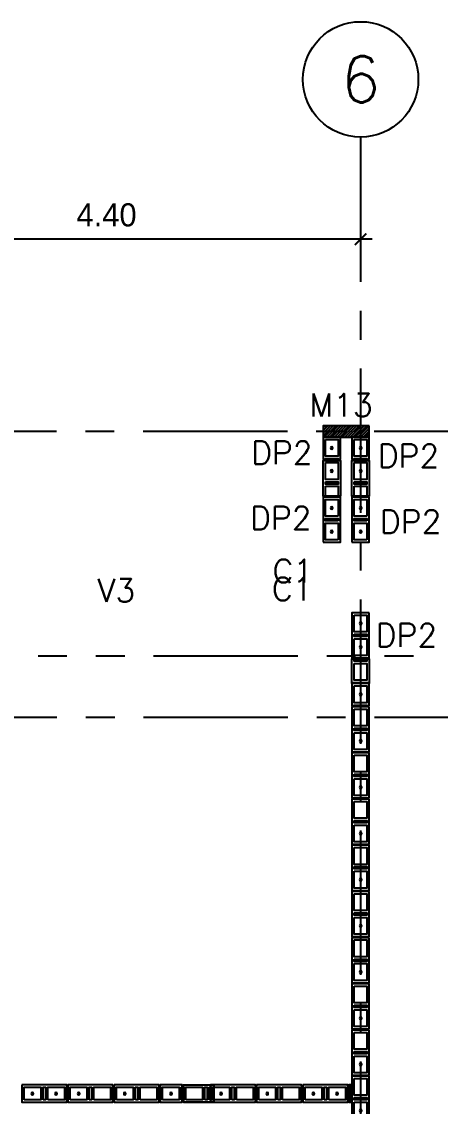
# Model space of a CAD drawing. Header units: metres. Extents: x -32.5 to 8.2, y -20.5 to 12.4.
# Drawn here: x -1.12 to 2.5, y 3 to 12.39 of the extents above; entities that cross this region are included whole.
import ezdxf
from ezdxf.enums import TextEntityAlignment as Align
from ezdxf.xclip import XClip

# ---------------------------------------------------------------- set-up
doc = ezdxf.new("R2010")
doc.units = ezdxf.units.M
doc.header["$XCLIPFRAME"] = 2
doc.linetypes.add('CENTER', pattern=[2, 1.25, -0.25, 0.25, -0.25])
doc.linetypes.add('PHANTOM', pattern=[2.5, 1.25, -0.25, 0.25, -0.25, 0.25, -0.25])
for name, color, linetype in [('BLOCK251', 1, 'Continuous'), ('BLOKS 008', 8, 'Continuous'), ('hatch', 8, 'Continuous'), ('MOCHETAS 004', 4, 'Continuous'), ('S-cotas 001', 1, 'Continuous'), ('S-eje 002', 2, 'Continuous'), ('S-ejes 008', 8, 'CENTER'), ('S-hatch 002', 2, 'Continuous'), ('S-secciones 005', 5, 'Continuous'), ('S-text 003', 3, 'Continuous'), ('S-text 006', 6, 'Continuous'), ('TEX5', 4, 'Continuous')]:
    doc.layers.add(name, color=color, linetype=linetype)
doc.styles.add('ROMANS', font='romans')
doc.styles.add('ROTULOS', font='GOTHIC.TTF')
doc.dimstyles.new('DIM_100_2', dxfattribs={"dimtxt": 0.2, "dimasz": 0.1, "dimexe": 0.1, "dimexo": 0.1, "dimgap": 0.15, "dimtad": 0, "dimzin": 0, "dimdsep": 46, "dimtxsty": 'ROTULOS', "dimblk": 'ARCHTICK', "dimcen": 0.1, "dimdle": 0.1, "dimclrd": 256, "dimclre": 256, "dimclrt": 1, "dimaunit": 1, "dimadec": 3, "dimazin": 0, "dimtfac": 1, "dimtix": 1, "dimtmove": 2, "dimatfit": 0, "dimldrblk": 'FLECHA', "dimfxl": 0.25, "dimtvp": 1, "dimtolj": 1, "dimtzin": 0, "dimlwd": -1, "dimlwe": -1, "dimarcsym": 0})

# ---------------------------------------------------------------- blocks, each defined once
blk = doc.blocks.new('*U33')
for points in [[(-0.075, 0.4), (0.075, 0.4), (0.075, 0.01), (-0.075, 0.01)], [(0.055, 0.38), (-0.055, 0.38), (-0.055, 0.235), (0.055, 0.235)], [(0.055, 0.215), (-0.055, 0.215), (-0.055, 0.195), (0.055, 0.195)], [(0.055, 0.175), (-0.055, 0.175), (-0.055, 0.03), (0.055, 0.03)]]:
    blk.add_lwpolyline(points, close=True)
at = {"color": 251}
blk.add_lwpolyline([(-0.075, 0), (0.075, 0)], dxfattribs=at)
at = {"color": 3}
blk.add_circle((0, 0.1025), 0.00953, dxfattribs=at)
blk = doc.blocks.new('*U34')
for points in [[(-0.075, 0.4), (0.075, 0.4), (0.075, 0.01), (-0.075, 0.01)], [(0.055, 0.38), (-0.055, 0.38), (-0.055, 0.235), (0.055, 0.235)], [(0.055, 0.215), (-0.055, 0.215), (-0.055, 0.195), (0.055, 0.195)], [(0.055, 0.175), (-0.055, 0.175), (-0.055, 0.03), (0.055, 0.03)]]:
    blk.add_lwpolyline(points, close=True)
at = {"color": 251}
blk.add_lwpolyline([(-0.075, 0), (0.075, 0)], dxfattribs=at)
at = {"color": 3}
blk.add_circle((0, 0.1025), 0.00953, dxfattribs=at)
blk = doc.blocks.new('*U35')
for points in [[(-0.075, 0.4), (0.075, 0.4), (0.075, 0.01), (-0.075, 0.01)], [(0.055, 0.38), (-0.055, 0.38), (-0.055, 0.235), (0.055, 0.235)], [(0.055, 0.215), (-0.055, 0.215), (-0.055, 0.195), (0.055, 0.195)], [(0.055, 0.175), (-0.055, 0.175), (-0.055, 0.03), (0.055, 0.03)]]:
    blk.add_lwpolyline(points, close=True)
at = {"color": 251}
blk.add_lwpolyline([(-0.075, 0), (0.075, 0)], dxfattribs=at)
at = {"color": 3}
blk.add_circle((0, 0.1025), 0.00953, dxfattribs=at)
blk = doc.blocks.new('*U36')
for points in [[(-0.075, 0.4), (0.075, 0.4), (0.075, 0.01), (-0.075, 0.01)], [(0.055, 0.38), (-0.055, 0.38), (-0.055, 0.235), (0.055, 0.235)], [(0.055, 0.215), (-0.055, 0.215), (-0.055, 0.195), (0.055, 0.195)], [(0.055, 0.175), (-0.055, 0.175), (-0.055, 0.03), (0.055, 0.03)]]:
    blk.add_lwpolyline(points, close=True)
at = {"color": 251}
blk.add_lwpolyline([(-0.075, 0), (0.075, 0)], dxfattribs=at)
at = {"color": 3}
blk.add_circle((0, 0.1025), 0.00953, dxfattribs=at)
blk = doc.blocks.new('*U37')
for points in [[(-0.075, 0.4), (0.075, 0.4), (0.075, 0.01), (-0.075, 0.01)], [(0.055, 0.38), (-0.055, 0.38), (-0.055, 0.235), (0.055, 0.235)], [(0.055, 0.215), (-0.055, 0.215), (-0.055, 0.195), (0.055, 0.195)], [(0.055, 0.175), (-0.055, 0.175), (-0.055, 0.03), (0.055, 0.03)]]:
    blk.add_lwpolyline(points, close=True)
at = {"color": 251}
blk.add_lwpolyline([(-0.075, 0), (0.075, 0)], dxfattribs=at)
at = {"color": 3}
blk.add_circle((0, 0.1025), 0.00953, dxfattribs=at)
blk = doc.blocks.new('*U38')
for points in [[(-0.075, 0.4), (0.075, 0.4), (0.075, 0.01), (-0.075, 0.01)], [(0.055, 0.38), (-0.055, 0.38), (-0.055, 0.235), (0.055, 0.235)], [(0.055, 0.215), (-0.055, 0.215), (-0.055, 0.195), (0.055, 0.195)], [(0.055, 0.175), (-0.055, 0.175), (-0.055, 0.03), (0.055, 0.03)]]:
    blk.add_lwpolyline(points, close=True)
at = {"color": 251}
blk.add_lwpolyline([(-0.075, 0), (0.075, 0)], dxfattribs=at)
at = {"color": 3}
blk.add_circle((0, 0.1025), 0.00953, dxfattribs=at)
blk = doc.blocks.new('*U39')
for points in [[(-0.075, 0.4), (0.075, 0.4), (0.075, 0.01), (-0.075, 0.01)], [(0.055, 0.38), (-0.055, 0.38), (-0.055, 0.235), (0.055, 0.235)], [(0.055, 0.215), (-0.055, 0.215), (-0.055, 0.195), (0.055, 0.195)], [(0.055, 0.175), (-0.055, 0.175), (-0.055, 0.03), (0.055, 0.03)]]:
    blk.add_lwpolyline(points, close=True)
at = {"color": 251}
blk.add_lwpolyline([(-0.075, 0), (0.075, 0)], dxfattribs=at)
at = {"color": 3}
blk.add_circle((0, 0.1025), 0.00953, dxfattribs=at)
blk = doc.blocks.new('*U40')
for points in [[(-0.075, 0.4), (0.075, 0.4), (0.075, 0.01), (-0.075, 0.01)], [(0.055, 0.38), (-0.055, 0.38), (-0.055, 0.235), (0.055, 0.235)], [(0.055, 0.215), (-0.055, 0.215), (-0.055, 0.195), (0.055, 0.195)], [(0.055, 0.175), (-0.055, 0.175), (-0.055, 0.03), (0.055, 0.03)]]:
    blk.add_lwpolyline(points, close=True)
at = {"color": 251}
blk.add_lwpolyline([(-0.075, 0), (0.075, 0)], dxfattribs=at)
at = {"color": 3}
blk.add_circle((0, 0.1025), 0.00953, dxfattribs=at)
blk = doc.blocks.new('*U41')
for points in [[(-0.075, 0.4), (0.075, 0.4), (0.075, 0.01), (-0.075, 0.01)], [(0.055, 0.38), (-0.055, 0.38), (-0.055, 0.235), (0.055, 0.235)], [(0.055, 0.215), (-0.055, 0.215), (-0.055, 0.195), (0.055, 0.195)], [(0.055, 0.175), (-0.055, 0.175), (-0.055, 0.03), (0.055, 0.03)]]:
    blk.add_lwpolyline(points, close=True)
at = {"color": 251}
blk.add_lwpolyline([(-0.075, 0), (0.075, 0)], dxfattribs=at)
at = {"color": 3}
blk.add_circle((0, 0.1025), 0.00953, dxfattribs=at)
blk = doc.blocks.new('*U42')
for points in [[(-0.075, 0.4), (0.075, 0.4), (0.075, 0.21), (-0.075, 0.21)], [(0.055, 0.38), (-0.055, 0.38), (-0.055, 0.235), (0.055, 0.235)]]:
    blk.add_lwpolyline(points, close=True)
at = {"color": 251}
blk.add_lwpolyline([(-0.075, 0.2), (0.075, 0.2)], dxfattribs=at)
blk.add_lwpolyline([(0.055, 0.21), (0.055, 0.215), (-0.055, 0.215), (-0.055, 0.21)])
at = {"color": 3}
blk.add_circle((0, 0.3075), 0.00953, dxfattribs=at)
blk = doc.blocks.new('*U43')
for points in [[(-0.075, 0.4), (0.075, 0.4), (0.075, 0.01), (-0.075, 0.01)], [(0.055, 0.38), (-0.055, 0.38), (-0.055, 0.235), (0.055, 0.235)], [(0.055, 0.215), (-0.055, 0.215), (-0.055, 0.195), (0.055, 0.195)], [(0.055, 0.175), (-0.055, 0.175), (-0.055, 0.03), (0.055, 0.03)]]:
    blk.add_lwpolyline(points, close=True)
at = {"color": 251}
blk.add_lwpolyline([(-0.075, 0), (0.075, 0)], dxfattribs=at)
at = {"color": 3}
for centre in [(0, 0.3075), (0, 0.1025)]:
    blk.add_circle(centre, 0.00953, dxfattribs=at)
blk = doc.blocks.new('*U19')
for points in [[(-0.075, 0.4), (0.075, 0.4), (0.075, 0.01), (-0.075, 0.01)], [(0.055, 0.38), (-0.055, 0.38), (-0.055, 0.235), (0.055, 0.235)], [(0.055, 0.215), (-0.055, 0.215), (-0.055, 0.195), (0.055, 0.195)], [(0.055, 0.175), (-0.055, 0.175), (-0.055, 0.03), (0.055, 0.03)]]:
    blk.add_lwpolyline(points, close=True)
blk = doc.blocks.new('*U44')
for points in [[(-0.075, 0.4), (0.075, 0.4), (0.075, 0.01), (-0.075, 0.01)], [(0.055, 0.38), (-0.055, 0.38), (-0.055, 0.235), (0.055, 0.235)], [(0.055, 0.215), (-0.055, 0.215), (-0.055, 0.195), (0.055, 0.195)], [(0.055, 0.175), (-0.055, 0.175), (-0.055, 0.03), (0.055, 0.03)]]:
    blk.add_lwpolyline(points, close=True)
at = {"color": 251}
blk.add_lwpolyline([(-0.075, 0), (0.075, 0)], dxfattribs=at)
at = {"color": 3}
for centre in [(0, 0.3075), (0, 0.1025)]:
    blk.add_circle(centre, 0.00953, dxfattribs=at)
blk = doc.blocks.new('*U45')
for points in [[(-0.075, 0.4), (0.075, 0.4), (0.075, 0.21), (-0.075, 0.21)], [(0.055, 0.38), (-0.055, 0.38), (-0.055, 0.235), (0.055, 0.235)]]:
    blk.add_lwpolyline(points, close=True)
at = {"color": 251}
blk.add_lwpolyline([(-0.075, 0.2), (0.075, 0.2)], dxfattribs=at)
blk.add_lwpolyline([(0.055, 0.21), (0.055, 0.215), (-0.055, 0.215), (-0.055, 0.21)])
at = {"color": 3}
blk.add_circle((0, 0.3075), 0.00953, dxfattribs=at)
blk = doc.blocks.new('*U46')
for points in [[(-0.075, 0.4), (0.075, 0.4), (0.075, 0.01), (-0.075, 0.01)], [(0.055, 0.38), (-0.055, 0.38), (-0.055, 0.235), (0.055, 0.235)], [(0.055, 0.215), (-0.055, 0.215), (-0.055, 0.195), (0.055, 0.195)], [(0.055, 0.175), (-0.055, 0.175), (-0.055, 0.03), (0.055, 0.03)]]:
    blk.add_lwpolyline(points, close=True)
at = {"color": 3}
blk.add_circle((0, 0.3075), 0.00953, dxfattribs=at)
blk = doc.blocks.new('*U218')
for points in [[(-0.075, 0.4), (0.075, 0.4), (0.075, 0.01), (-0.075, 0.01)], [(0.055, 0.38), (-0.055, 0.38), (-0.055, 0.235), (0.055, 0.235)], [(0.055, 0.215), (-0.055, 0.215), (-0.055, 0.195), (0.055, 0.195)], [(0.055, 0.175), (-0.055, 0.175), (-0.055, 0.03), (0.055, 0.03)]]:
    blk.add_lwpolyline(points, close=True)
at = {"color": 251}
blk.add_lwpolyline([(-0.075, 0), (0.075, 0)], dxfattribs=at)
at = {"color": 3}
for centre in [(0, 0.3075), (0, 0.1025)]:
    blk.add_circle(centre, 0.00953, dxfattribs=at)
blk = doc.blocks.new('*U219')
for points in [[(-0.075, 0.4), (0.075, 0.4), (0.075, 0.21), (-0.075, 0.21)], [(0.055, 0.38), (-0.055, 0.38), (-0.055, 0.235), (0.055, 0.235)]]:
    blk.add_lwpolyline(points, close=True)
at = {"color": 251}
blk.add_lwpolyline([(-0.075, 0.2), (0.075, 0.2)], dxfattribs=at)
blk.add_lwpolyline([(0.055, 0.21), (0.055, 0.215), (-0.055, 0.215), (-0.055, 0.21)])
at = {"color": 3}
blk.add_circle((0, 0.3075), 0.00953, dxfattribs=at)
blk = doc.blocks.new('*U220')
for points in [[(-0.075, 0.4), (0.075, 0.4), (0.075, 0.01), (-0.075, 0.01)], [(0.055, 0.38), (-0.055, 0.38), (-0.055, 0.235), (0.055, 0.235)], [(0.055, 0.215), (-0.055, 0.215), (-0.055, 0.195), (0.055, 0.195)], [(0.055, 0.175), (-0.055, 0.175), (-0.055, 0.03), (0.055, 0.03)]]:
    blk.add_lwpolyline(points, close=True)
at = {"color": 3}
blk.add_circle((0, 0.3075), 0.00953, dxfattribs=at)
blk = doc.blocks.new('*U292')
for points in [[(-0.075, 0.4), (0.075, 0.4), (0.075, 0.01), (-0.075, 0.01)], [(0.055, 0.38), (-0.055, 0.38), (-0.055, 0.235), (0.055, 0.235)], [(0.055, 0.215), (-0.055, 0.215), (-0.055, 0.195), (0.055, 0.195)], [(0.055, 0.175), (-0.055, 0.175), (-0.055, 0.03), (0.055, 0.03)]]:
    blk.add_lwpolyline(points, close=True)
at = {"color": 251}
blk.add_lwpolyline([(-0.075, 0), (0.075, 0)], dxfattribs=at)
at = {"color": 3}
for centre in [(0, 0.3075), (0, 0.1025)]:
    blk.add_circle(centre, 0.00953, dxfattribs=at)
blk = doc.blocks.new('*U293')
for points in [[(-0.075, 0.4), (0.075, 0.4), (0.075, 0.01), (-0.075, 0.01)], [(0.055, 0.38), (-0.055, 0.38), (-0.055, 0.235), (0.055, 0.235)], [(0.055, 0.215), (-0.055, 0.215), (-0.055, 0.195), (0.055, 0.195)], [(0.055, 0.175), (-0.055, 0.175), (-0.055, 0.03), (0.055, 0.03)]]:
    blk.add_lwpolyline(points, close=True)
at = {"color": 251}
blk.add_lwpolyline([(-0.075, 0), (0.075, 0)], dxfattribs=at)
at = {"color": 3}
blk.add_circle((0, 0.3075), 0.00953, dxfattribs=at)
blk = doc.blocks.new('*U294')
for points in [[(-0.075, 0.4), (0.075, 0.4), (0.075, 0.01), (-0.075, 0.01)], [(0.055, 0.38), (-0.055, 0.38), (-0.055, 0.235), (0.055, 0.235)], [(0.055, 0.215), (-0.055, 0.215), (-0.055, 0.195), (0.055, 0.195)], [(0.055, 0.175), (-0.055, 0.175), (-0.055, 0.03), (0.055, 0.03)]]:
    blk.add_lwpolyline(points, close=True)
at = {"color": 251}
blk.add_lwpolyline([(-0.075, 0), (0.075, 0)], dxfattribs=at)
at = {"color": 3}
blk.add_circle((0, 0.3075), 0.00953, dxfattribs=at)
blk = doc.blocks.new('*U295')
for points in [[(-0.075, 0.4), (0.075, 0.4), (0.075, 0.01), (-0.075, 0.01)], [(0.055, 0.38), (-0.055, 0.38), (-0.055, 0.235), (0.055, 0.235)], [(0.055, 0.215), (-0.055, 0.215), (-0.055, 0.195), (0.055, 0.195)], [(0.055, 0.175), (-0.055, 0.175), (-0.055, 0.03), (0.055, 0.03)]]:
    blk.add_lwpolyline(points, close=True)
blk = doc.blocks.new('*U296')
for points in [[(-0.075, 0.4), (0.075, 0.4), (0.075, 0.01), (-0.075, 0.01)], [(0.055, 0.38), (-0.055, 0.38), (-0.055, 0.235), (0.055, 0.235)], [(0.055, 0.215), (-0.055, 0.215), (-0.055, 0.195), (0.055, 0.195)], [(0.055, 0.175), (-0.055, 0.175), (-0.055, 0.03), (0.055, 0.03)]]:
    blk.add_lwpolyline(points, close=True)
at = {"color": 251}
blk.add_lwpolyline([(-0.075, 0), (0.075, 0)], dxfattribs=at)
at = {"color": 3}
for centre in [(0, 0.3075), (0, 0.1025)]:
    blk.add_circle(centre, 0.00953, dxfattribs=at)
blk = doc.blocks.new('*U252')
for points in [[(-0.075, 0.4), (0.075, 0.4), (0.075, 0.01), (-0.075, 0.01)], [(0.055, 0.38), (-0.055, 0.38), (-0.055, 0.235), (0.055, 0.235)], [(0.055, 0.215), (-0.055, 0.215), (-0.055, 0.195), (0.055, 0.195)], [(0.055, 0.175), (-0.055, 0.175), (-0.055, 0.03), (0.055, 0.03)]]:
    blk.add_lwpolyline(points, close=True)
at = {"color": 251}
blk.add_lwpolyline([(-0.075, 0), (0.075, 0)], dxfattribs=at)
at = {"color": 3}
blk.add_circle((0, 0.3075), 0.00953, dxfattribs=at)
blk = doc.blocks.new('*U297')
for points in [[(-0.075, 0.4), (0.075, 0.4), (0.075, 0.21), (-0.075, 0.21)], [(0.055, 0.38), (-0.055, 0.38), (-0.055, 0.235), (0.055, 0.235)]]:
    blk.add_lwpolyline(points, close=True)
at = {"color": 251}
blk.add_lwpolyline([(-0.075, 0.2), (0.075, 0.2)], dxfattribs=at)
blk.add_lwpolyline([(0.055, 0.21), (0.055, 0.215), (-0.055, 0.215), (-0.055, 0.21)])
at = {"color": 3}
blk.add_circle((0, 0.3075), 0.00953, dxfattribs=at)
blk = doc.blocks.new('_ArchTick')
at = {"color": 0, "linetype": 'ByBlock', "lineweight": -2, "const_width": 0.15}
blk.add_lwpolyline([(-0.5, -0.5), (0.5, 0.5)], dxfattribs=at)
blk = doc.blocks.new('*D482')
at = {"layer": 'Defpoints', "color": 0, "transparency": 16777216}
for p in [(-2.5862, 10.5095), (-2.5862, 10.5095), (1.8138, 10.5095)]:
    blk.add_point(p, dxfattribs=at)
at = {"layer": 'S-cotas 001', "transparency": 16777216}
blk.add_line((1.9138, 10.5095), (-2.6862, 10.5095), dxfattribs=at)
at = {"layer": 'S-cotas 001', "transparency": 16777216, "xscale": 0.1, "yscale": 0.1, "zscale": 0.1, "rotation": 180}
blk.add_blockref('_ArchTick', (-2.5862, 10.5095), dxfattribs=at)
at = {"layer": 'S-cotas 001', "transparency": 16777216, "xscale": 0.1, "yscale": 0.1, "zscale": 0.1}
blk.add_blockref('_ArchTick', (1.8138, 10.5095), dxfattribs=at)
at = {"layer": 'S-cotas 001', "color": 1, "transparency": 16777216, "insert": (-0.3862, 10.7195), "char_height": 0.2, "attachment_point": 5, "style": 'ROTULOS'}
blk.add_mtext('\\A1;4.40', dxfattribs=at)
blk = doc.blocks.new('FLECHA')
h = blk.add_hatch(color=256)
edge = h.paths.add_edge_path()
edge.add_line((-0.76, -0.716), (-0.346, 0))
edge.add_line((-0.346, 0), (-0.76, 0.716))
edge.add_arc((-0.63, 0.791), 0.15, 30, 210, ccw=False)
edge.add_line((-0.5, 0.866), (0, 0))
edge.add_line((0, 0), (-0.5, -0.866))
edge.add_arc((-0.63, -0.791), 0.15, 150, 330, ccw=False)
blk.add_line((-0.346, 0), (-1.83, 0))
blk.add_lwpolyline([(-0.76, -0.716), (-0.346, 0), (-0.76, 0.716, -1), (-0.5, 0.866), (0, 0), (-0.5, -0.866, -1)], format="xyb", close=True)

msp = doc.modelspace()

# ---------------------------------------------------------------- hatches: boundary and pattern name
at = {"layer": 'hatch'}
h = msp.add_hatch(dxfattribs=at)
h.set_pattern_fill('HONEY', color=256, scale=0.0025, angle=193.92111)
h.set_pattern_definition([(193.92111344, (2288.865176, 3984.521032), (-0.009902733568, -0.00953664439), [0.0079375, -0.015875]), (313.92111344, (2288.865176, 3984.521032), (0.013210343092, -0.003807696642), [0.0079375, -0.015875]), (253.92111344, (2288.865176, 3984.521032), (0.003307609524, -0.013344341032), [-0.015875, 0.0079375])])
h.paths.add_polyline_path([(1.739, 3.0363), (1.739, 3.1862), (1.7128, 3.1862), (1.7128, 3.0363)])
at = {"layer": 'S-hatch 002'}
h = msp.add_hatch(dxfattribs=at)
h.set_pattern_fill('ANSI31', color=256, scale=0.005)
h.paths.add_polyline_path([(1.489, 8.8451), (1.489, 8.795), (1.639, 8.795), (1.739, 8.795), (1.814, 8.795), (1.814, 8.8451)])
h.paths.add_polyline_path([(1.814, 8.8451), (1.814, 8.895), (1.489, 8.895), (1.489, 8.8451)])
h.paths.add_polyline_path([(1.889, 8.8451), (1.889, 8.895), (1.814, 8.895), (1.814, 8.8451), (1.889, 8.8451)])
h.paths.add_polyline_path([(1.889, 8.795), (1.889, 8.8451), (1.814, 8.8451), (1.814, 8.795), (1.889, 8.795)])

# ---------------------------------------------------------------- linework, layer by layer
at = {"layer": 'hatch'}
msp.add_lwpolyline([(1.739, 3.0363), (1.739, 3.1862), (1.7128, 3.1862), (1.7128, 3.0363)], close=True, dxfattribs=at)
at = {"layer": 'MOCHETAS 004'}
msp.add_lwpolyline([(1.889, 8.895), (1.489, 8.895), (1.489, 8.795), (1.889, 8.795), (1.889, 8.895)], dxfattribs=at)
at = {"layer": 'S-eje 002'}
msp.add_circle((1.8138, 11.8937), 0.5, dxfattribs=at)
at = {"layer": 'S-ejes 008'}
for p, q in [((1.8138, 11.39), (1.8138, -3.5653)), ((7.1805, 8.8444), (-17.5875, 8.8444)), ((7.1842, 6.3695), (-17.0113, 6.3695))]:
    msp.add_line(p, q, dxfattribs=at)
at = {"layer": 'S-secciones 005', "linetype": 'PHANTOM'}
msp.add_line((-2.4792, 6.9011), (2.5208, 6.9011), dxfattribs=at)

# ---------------------------------------------------------------- block references
at = {"layer": 'BLOCK251', "xscale": -1}
for name, p in [('*U45', (1.814, 8.395)), ('*U43', (1.814, 6.8752)), ('*U42', (1.814, 6.2613)), ('*U41', (1.814, 6.0613)), ('*U40', (1.814, 5.6613)), ('*U39', (1.814, 5.2613)), ('*U38', (1.814, 4.8613)), ('*U37', (1.814, 4.4613)), ('*U36', (1.814, 4.0613)), ('*U35', (1.814, 3.6613)), ('*U34', (1.814, 3.2613)), ('*U33', (1.814, 2.8613))]:
    msp.add_blockref(name, p, dxfattribs=at)
at = {"layer": 'BLOCK251'}
ref = msp.add_blockref('*U46', (1.814, 8.195), dxfattribs=dict(at, xscale=-1))
XClip(ref).set_block_clipping_path([(-0.0749999988, 0.0901657015), (0.0749999999, 0.4)])
at = {"layer": 'BLOCK251', "xscale": -1, "rotation": 180}
msp.add_blockref('*U44', (1.814, 8.2852), dxfattribs=at)
at = {"layer": 'BLOCK251'}
ref = msp.add_blockref('*U19', (1.814, 6.6613), dxfattribs=dict(at, xscale=-1))
XClip(ref).set_block_clipping_path([(-0.0749999198, 0), (0.0749999999, 0.2139036802)])
at = {"layer": 'BLOKS 008', "xscale": -1}
msp.add_blockref('*U219', (1.564, 8.395), dxfattribs=at)
at = {"layer": 'BLOKS 008'}
ref = msp.add_blockref('*U220', (1.564, 8.195), dxfattribs=dict(at, xscale=-1))
XClip(ref).set_block_clipping_path([(-0.0749999988, 0.0901657015), (0.0749999999, 0.4)])
at = {"layer": 'BLOKS 008', "xscale": -1}
for name, p, rotation in [('*U218', (1.564, 8.2852), 180), ('*U292', (-0.721, 3.1113), 89.99999999999972), ('*U293', (-0.321, 3.1113), 89.99999999999972), ('*U294', (0.079, 3.1113), 89.9999999999997), ('*U297', (0.479, 3.1113), 89.99999999999972), ('*U252', (0.9128, 3.1112), 89.99999999999974), ('*U252', (1.3128, 3.1112), 89.99999999999974), ('*U296', (1.7128, 3.1112), 89.99999999999974)]:
    msp.add_blockref(name, p, dxfattribs=dict(at, rotation=rotation))
at = {"layer": 'BLOKS 008'}
ref = msp.add_blockref('*U295', (0.679, 3.1113), dxfattribs=dict(at, xscale=-1, rotation=89.99999999999959))
XClip(ref).set_block_clipping_path([(-0.0749631054, 0.136168765), (0.0750000001, 0.4)])

# ---------------------------------------------------------------- texts
at = {"style": 'ROMANS'}
msp.add_text('V3', height=0.2, dxfattribs=at).set_placement((-0.4641, 7.3683))
msp.add_text('C1', height=0.2, dxfattribs=at).set_placement((1.3972, 7.3799), align=Align.RIGHT)
at = {"layer": 'S-text 003', "style": 'ROMANS'}
for s, p in [('M13', (1.9197, 8.9738)), ('DP2', (1.3982, 8.561)), ('DP2', (2.4955, 8.5337)), ('DP2', (1.3891, 7.9964)), ('DP2', (2.5137, 7.9645)), ('DP2', (2.4773, 6.981))]:
    msp.add_text(s, height=0.2, dxfattribs=at).set_placement(p, align=Align.RIGHT)
at = {"layer": 'S-text 006', "style": 'ROMANS'}
msp.add_text('6', height=0.4, dxfattribs=at).set_placement((1.8138, 11.8937), align=Align.MIDDLE)
at = {"layer": 'TEX5', "style": 'ROMANS'}
msp.add_text('C1', height=0.2, dxfattribs=at).set_placement((1.403, 7.5365), align=Align.RIGHT)

# ---------------------------------------------------------------- dimensions: what is measured, and where the dimension line sits
at = {"layer": 'S-cotas 001'}
dim = msp.add_linear_dim(base=(-2.5862, 10.5095), p1=(1.8138, 10.5095), p2=(-2.5862, 10.5095), dimstyle='DIM_100_2', dxfattribs=at)
dim.commit()
dim.dimension.update_dxf_attribs({"geometry": '*D482', "text_midpoint": (-0.3862, 10.7195)})

doc.saveas('drawing.dxf')
